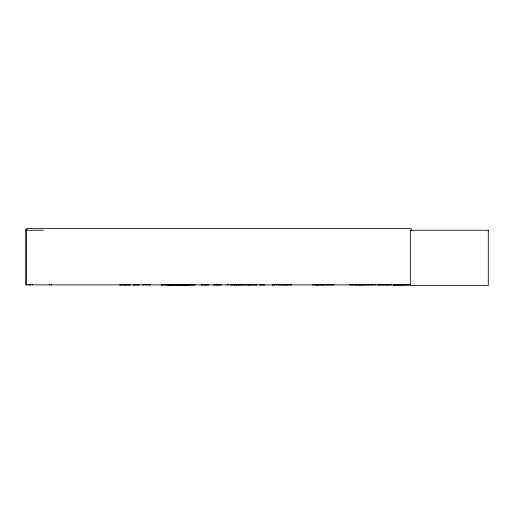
<?xml version="1.0" encoding="UTF-8"?>
<svg xmlns="http://www.w3.org/2000/svg" width="514" height="514" viewBox="0 0 514 514"><rect width="100%" height="100%" fill="white"/><g stroke="black" fill="none" stroke-linecap="round" stroke-linejoin="round"><path stroke-width="0.77" d="M393.383 284.441L393.428 284.878M213.805 284.897L221.161 284.84L221.187 284.21M161.55 284.897L195.635 284.865M201.225 284.897L207.277 284.84M236.305 284.84L236.189 284.48L236.202 284.827M272.407 284.897L278.447 284.48M272.683 284.827L272.696 284.48M320.942 284.897L321.019 284.441M256.859 284.897L256.859 284.441L256.762 284.84M183.819 284.531C182.939 285.007 184.635 284.962 183.819 284.531L167.442 284.852L195.641 284.672M168.374 284.679L168.637 284.441M188.118 284.454L187.494 284.859L188.259 284.884L177.246 284.872M180.401 284.698L181.275 284.878M185.85 284.454L185.882 284.75M213.978 284.84L214.004 284.48L214.036 284.897M168.592 284.897L168.598 284.48M362.498 284.84L362.537 284.48M230.555 284.84L243.572 284.852M230.773 284.84L230.812 284.48L230.857 284.897M321.192 284.84L312.75 284.878L312.75 284.48M125.943 284.84L125.988 284.48L126.039 284.897M130.074 284.84L119.614 284.897M139.121 284.84L133.299 284.84M168.155 284.891L168.374 284.531L168.643 284.865M177.793 284.75L177.375 284.647M179.168 284.75L179.065 284.872M179.482 284.884L179.778 284.884M180.215 284.891L180.433 284.531L180.697 284.865M183.19 284.698L182.907 284.878L183.157 284.531L183.376 284.897M252.625 284.84L252.676 284.48M393.037 284.84L409.015 284.872L409.003 284.46M27.306 229.218L25.7 229.218L25.7 284.897L410.416 284.897M25.7 230.253L43.33 230.253M185.329 284.538L195.622 284.538M244.786 284.538L255.079 284.538M349.873 284.538L360.166 284.538M377.668 284.538L388.5 284.538M409.015 284.653L394.065 284.884M244.767 284.672L255.098 284.685M349.854 284.672L360.185 284.672M377.649 284.672L388.52 284.672M394.065 284.762L409.015 284.762M142.294 284.48L150.377 284.84M244.773 284.865L256.814 284.782M264.414 284.878L259.988 284.84M278.672 284.897L278.672 284.441L278.716 284.782L291.489 284.84M349.861 284.865L375.496 284.782M377.655 284.865L391.662 284.878L391.662 284.441M401.832 284.84L401.781 284.48M249.406 284.48L249.463 284.84M318.115 284.84L318.057 284.48L317.999 284.897M193.328 284.84L193.386 284.441M264.119 284.84L264.067 284.48M137.431 284.84L137.379 284.48M167.712 284.679L167.982 284.865L167.718 284.531M321.539 284.84L334.061 284.84L334.139 284.441M236.877 284.84L236.832 284.48M238.984 284.897L238.907 284.326M232.932 284.84L232.893 284.48M368.506 284.84L368.461 284.48M291.277 284.84L291.232 284.48L291.194 284.897M285.302 284.827L285.411 284.48L285.456 284.897M193.624 284.84L193.637 284.21M243.405 284.84L243.379 284.48L243.347 284.897M186.119 284.859L186.473 284.865L185.856 284.647M312.808 284.84L312.801 284.441M411.219 230.253L411.219 228.64L26.606 228.64L26.606 284.897M401.678 284.441L401.691 284.897M393.422 284.441L393.409 284.897M387.672 284.326L387.672 284.897M387.383 284.326L387.383 284.897M383.393 284.441L383.393 284.897M375.496 284.441L375.496 284.897M371.506 284.326L371.506 284.897M371.217 284.326L371.217 284.897M368.422 284.441L368.422 284.897M367.227 284.441L367.227 284.897M364.953 284.326L364.953 284.897M364.747 284.326L364.747 284.897M362.576 284.441L362.576 284.897M360.404 284.326L360.404 284.897M360.205 284.326L360.205 284.897M359.421 284.326L359.421 284.897M359.202 284.326L359.202 284.897M331.697 284.326L331.697 284.897M331.479 284.326L331.479 284.897M327.848 284.441L327.848 284.897M327.206 284.441L327.206 284.897M323.775 284.326L323.775 284.897M323.576 284.326L323.576 284.897M321.456 284.441L321.456 284.897M321.276 284.441L321.276 284.897M319.155 284.326L319.155 284.897M318.956 284.326L318.956 284.897M316.746 284.326L316.791 284.897M315.519 284.441L315.519 284.897M287.686 284.326L287.686 284.897M287.48 284.326L287.48 284.897M285.251 284.441L285.251 284.897M284.428 284.441L284.428 284.897M283.22 284.326L283.22 284.897M283.015 284.326L283.015 284.897M280.991 284.326L280.991 284.897M280.792 284.326L280.792 284.897M279.507 284.441L279.507 284.897M278.492 284.441L278.492 284.897M276.371 284.326L276.371 284.897M276.172 284.326L276.172 284.897M274.521 284.326L274.482 284.897M274.058 284.441L274.058 284.897M273.12 284.441L273.12 284.897M272.735 284.441L272.735 284.897M264.016 284.441L264.016 284.897M261.228 284.326L261.228 284.897M261.086 284.326L261.086 284.897M259.885 284.441L259.885 284.897M255.664 284.326L255.664 284.897M255.516 284.326L255.516 284.897M252.727 284.441L252.727 284.897M250.35 284.21L250.35 284.897M249.296 284.441L249.348 284.897M248.744 284.21L248.744 284.897M248.403 284.326L248.403 284.897M242.544 284.441L242.544 284.897M241.15 284.21L241.15 284.897M240.346 284.21L240.346 284.897M239.428 284.326L239.428 284.897M239.177 284.326L239.106 284.897M238.657 284.441L238.657 284.897M236.793 284.441L236.793 284.897M236.607 284.441L236.607 284.897M235.2 284.326L235.2 284.897M235.001 284.326L235.001 284.897M234.493 284.326L234.493 284.897M234.294 284.326L234.294 284.897M232.848 284.441L232.848 284.897M228.235 284.21L228.235 284.897M227.098 284.21L227.098 284.897M221.219 284.441L221.219 284.897M219.799 284.21L219.799 284.897M218.206 284.326L218.206 284.897M217.955 284.326L217.955 284.897M217.872 284.21L217.872 284.897M217.287 284.21L217.287 284.897M216.484 284.21L216.484 284.897M208.755 284.21L208.71 284.897M207.617 284.21L207.617 284.897M207.36 284.441L207.36 284.897M205.979 284.326L205.979 284.897M205.214 284.326L205.214 284.897M205.086 284.441L205.035 284.897L205.009 284.326M201.552 284.441L201.552 284.897M192.943 284.441L192.943 284.897M192.242 284.21L192.242 284.897M190.45 284.326L190.45 284.897M190.334 284.326L190.334 284.897M189.57 284.326L189.512 284.897M189.338 284.326L189.338 284.897M186.563 284.441L186.563 284.897M185.425 284.441L185.425 284.897M184.603 284.326L184.603 284.897M184.481 284.326L184.481 284.897M181.995 284.441L181.995 284.897M181.795 284.441L181.795 284.897M178.358 284.326L178.358 284.897M178.159 284.326L178.159 284.897M176.045 284.441L176.045 284.897M175.859 284.441L175.859 284.897M173.745 284.326L173.745 284.897M173.539 284.326L173.539 284.897M170.108 284.441L170.108 284.897M165.861 284.326L165.861 284.897M165.624 284.326L165.624 284.897M162.765 284.21L162.765 284.897M162.469 284.21L162.469 284.897M161.814 284.441L161.814 284.897M161.377 284.21L161.377 284.897M150.172 284.441L150.172 284.897M146.381 284.441L146.381 284.897M146.246 284.326L146.246 284.897M145.995 284.326L145.995 284.897M143.592 284.326L143.592 284.897M143.445 284.326L143.445 284.897M142.982 284.441L142.982 284.897M142.249 284.441L142.249 284.897M139.223 284.441L139.223 284.897M138.022 284.326L138.022 284.897M137.88 284.326L137.88 284.897M137.334 284.441L137.334 284.897M135.086 284.441L135.086 284.897M134.54 284.326L134.54 284.897M134.398 284.326L134.398 284.897M133.197 284.441L133.197 284.897M130.17 284.441L130.17 284.897M128.975 284.326L128.975 284.897M128.828 284.326L128.828 284.897M125.024 284.326L125.024 284.897M124.78 284.326L124.78 284.897M120.854 284.441L120.854 284.897M51.156 284.21L51.156 284.897M49.55 284.21L49.55 284.897M32.485 284.441L32.485 284.897M30.769 284.441L30.769 284.897M30.332 284.441L30.3 284.897M29.863 284.441L29.863 284.897M28.116 284.441L28.116 284.897M128.012 284.782L128.037 284.441L128.012 284.782M170.442 284.531C169.581 284.949 171.297 284.974 170.442 284.531M171.104 284.531C170.243 284.949 171.959 284.974 171.104 284.531M488.3 230.253L410.313 230.253L410.313 285.36L488.3 285.36L488.3 230.253M363.128 284.84L363.096 284.48L363.057 284.897M356.767 284.897L356.767 284.441L356.735 284.897M317.074 284.897L317.074 284.326L317.035 284.897M316.63 284.897L316.63 284.326L316.598 284.897"/></g></svg>
